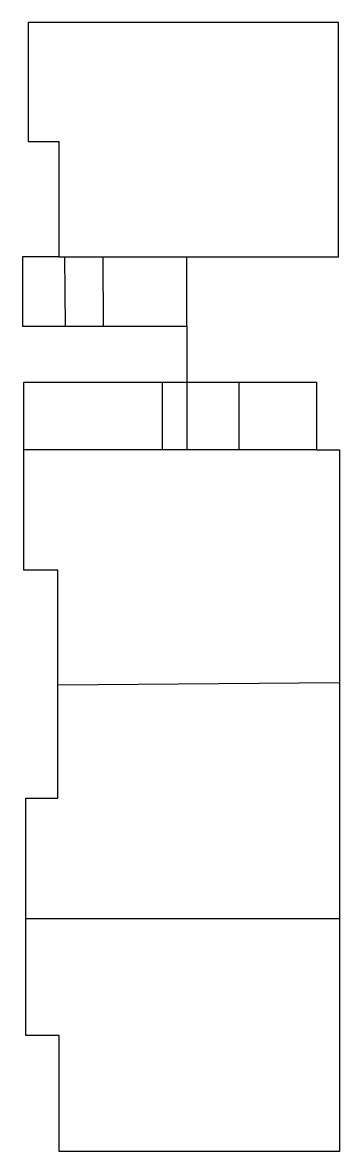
# Model space of a CAD drawing. Header units: inches. Extents: x 0 to 8.32, y 0 to 6.57.
# Drawn here: x 0 to 1.301, y 0 to 4.639 of the extents above.
import ezdxf

# ---------------------------------------------------------------- set-up
doc = ezdxf.new("R2010")
doc.units = ezdxf.units.IN
doc.header["$MEASUREMENT"] = 0
doc.layers.add('floor 8', color=30, linetype='Continuous')

msp = doc.modelspace()

# ---------------------------------------------------------------- linework, layer by layer
at = {"layer": 'floor 8'}
for p, q in [((1.297, 3.6769), (1.297, 4.6395)), ((1.297, 4.6395), (0.0232, 4.6395)), ((0.0232, 4.6395), (0.0232, 4.1508)), ((0.0232, 4.1508), (0.1491, 4.1508)), ((0.1491, 4.1508), (0.1491, 3.6769)), ((0.1491, 3.6769), (0, 3.6769)), ((0, 3.6769), (0, 3.3916)), ((0.1491, 3.6769), (1.297, 3.6769)), ((0.1726, 3.6769), (0.1745, 3.3916)), ((0.3298, 3.6769), (0.3316, 3.3916)), ((0.6747, 3.3916), (0.6747, 3.6769)), ((0, 3.3916), (0.6747, 3.3916)), ((0.6747, 3.3916), (0.6747, 2.8838)), ((0.0054, 2.8838), (0.0054, 3.1615)), ((0.0054, 3.1615), (1.2071, 3.1615)), ((0.5726, 3.1615), (0.5726, 2.8838)), ((0.8884, 3.1615), (0.8884, 2.8838)), ((1.2071, 3.1615), (1.2071, 2.8838)), ((0.6747, 2.8838), (0.0054, 2.8838)), ((0.0054, 2.3895), (0.0054, 2.8838)), ((1.2071, 2.8838), (0.6747, 2.8838)), ((1.2071, 2.8838), (1.3012, 2.8838)), ((1.3012, 2.8838), (1.3012, 0)), ((0.1451, 2.3895), (0.0054, 2.3895)), ((0.1451, 1.4516), (0.1451, 2.3895)), ((0.1451, 1.9182), (1.3012, 1.9277)), ((0.0131, 0.476), (0.0131, 1.4516)), ((0.0131, 1.4516), (0.1451, 1.4516)), ((0.0131, 0.9568), (1.3012, 0.9568)), ((0.1498, 0.476), (0.0131, 0.476)), ((0.1498, 0), (0.1498, 0.476)), ((1.3012, 0), (0.1498, 0))]:
    msp.add_line(p, q, dxfattribs=at)

doc.saveas('drawing.dxf')
